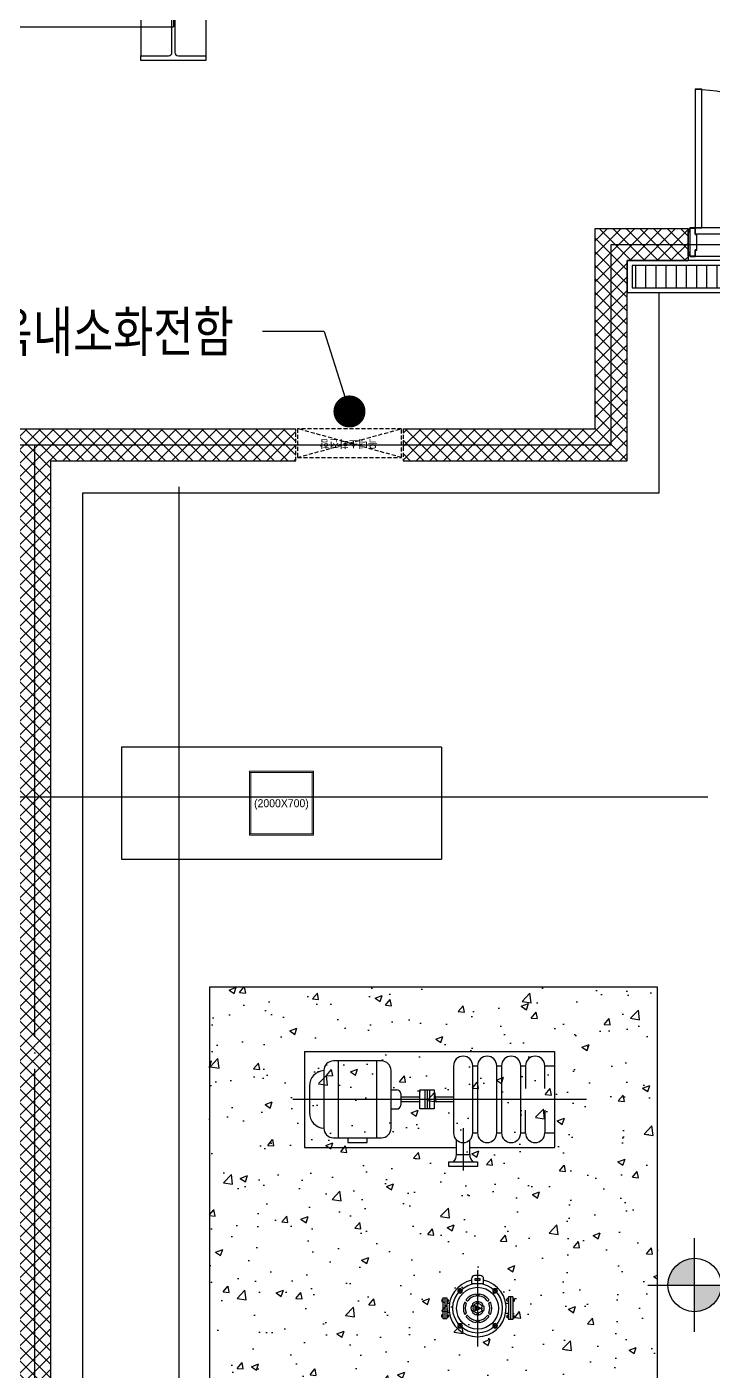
# Model space of a CAD drawing. Header units: millimetres. Extents: x 0 to 1390178, y 0 to 110113.
# Drawn here: x 28474 to 32760, y 21230 to 29627 of the extents above; entities that cross this region are included whole.
import ezdxf
from ezdxf.enums import TextEntityAlignment as Align
from ezdxf.xclip import XClip

# ---------------------------------------------------------------- set-up
doc = ezdxf.new("R2010")
doc.units = ezdxf.units.MM
doc.header["$LTSCALE"] = 100
doc.header["$XCLIPFRAME"] = 0
doc.linetypes.add('X - 평면도$0$CEN', pattern=[62, 60, -1, 0, -1])
doc.linetypes.add('X - 평면도$0$HIDDEN', pattern=[0.375, 0.25, -0.125])
for name, color, linetype in [('AA-MKXS', 7, 'Continuous'), ('AA-XXXX-SYMB', 7, 'Continuous'), ('AA-XXXX-TEXT', 3, 'Continuous'), ('SYM', 7, 'Continuous'), ('X - 평면도$0$! □-COL', 2, 'Continuous'), ('X - 평면도$0$A-HAT', 253, 'Continuous'), ('X - 평면도$0$AA-WAXM-BROK', 3, 'Continuous'), ('X - 평면도$0$AA-WAXM-CONC', 2, 'Continuous'), ('X - 평면도$0$AA-XXXX-CNTL', 1, 'X - 평면도$0$CEN'), ('X - 평면도$0$AA-XXXX-PATT', 8, 'Continuous'), ('X - 평면도$0$CEN', 1, 'X - 평면도$0$CEN'), ('X - 평면도$0$M-PAD', 8, 'Continuous'), ('X - 평면도$0$SO-HBBOX', 7, 'X - 평면도$0$HIDDEN'), ('X - 평면도$0$트랜치', 8, 'Continuous')]:
    doc.layers.add(name, color=color, linetype=linetype)
doc.layers.add('X - 평면도$0$A-door', color=4, linetype='Continuous', lineweight=25)
for name, color, linetype, plot in [('X - 평면도$0$A-GUIDE TEXT', 67, 'Continuous', False), ('X - 평면도$0$AA-XXXX-H', 195, 'Continuous', False), ('X - 평면도$0$DEFPOINT', 163, 'Continuous', False), ('X - 평면도$0$설비장비', 6, 'Continuous', False)]:
    doc.layers.add(name, color=color, linetype=linetype, plot=plot)
doc.styles.add('HAUD01', font='Dotum.ttf')
doc.styles.add('X - 평면도$0$HAUD01', font='Dotum.ttf')
doc.styles.add('X - 평면도$0$STANDARD', font='Dotum.ttf')

# ---------------------------------------------------------------- blocks, each defined once
blk = doc.blocks.new('C1E7A367F')
at = {"layer": 'AA-XXXX-SYMB'}
h = blk.add_hatch(color=256, dxfattribs=at)
h.paths.add_polyline_path([(-800, 0), (0, 0), (0, 800, 0.414214)])
h.paths.add_polyline_path([(0, 0), (0, -800, 0.414214), (800, 0)])
for p, q in [((0, -1400), (0, 1400)), ((-1400, 0), (7614, 0))]:
    blk.add_line(p, q, dxfattribs=at)
blk.add_circle((0, 0), 800, dxfattribs=at)
blk = doc.blocks.new('X - 평면도$0$A$C2B30775D')
at = {"layer": 'X - 평면도$0$A-HAT'}
h = blk.add_hatch(dxfattribs=at)
h.set_pattern_fill('AR-CONC', color=253, scale=2.5)
h.set_pattern_definition([(50, (81513.93, -28393.1), (455.4617, -39.8477), [47.625, -523.875]), (355, (81513.93, -28393.1), (-88.1086, 477.642), [38.1, -419.1015]), (100.45144, (81551.9, -28396.43), (367.353, 437.7944), [40.475, -445.2256]), (46.1842, (81513.9, -28266.1), (677.6976, -105.106), [71.4375, -785.8125]), (96.6356, (81570.4, -28274.9), (593.5103, 618.5653), [60.7126, -667.839]), (351.1842, (81513.9, -28266.1), (593.5103, 618.565), [57.15, -628.6493]), (21, (81577.43, -28297.86), (379.036, -255.663), [47.625, -523.875]), (326, (81577.43, -28297.86), (154.505, 460.47), [38.1, -419.1]), (71.45144, (81609, -28319.16), (533.541, 204.807), [40.475, -445.2248]), (37.5, (81513.93, -28393.11), (7.7215, 211.3876), [0, -414.02, 0, -425.45, 0, -420.6875]), (7.5, (81513.93, -28393.1), (167.04916, 250.45144), [0, -242.57, 0, -404.495, 0, -160.3375]), (327.5, (81372.32, -28393.11), (338.9765, -14.32186), [0, -158.75, 0, -495.3, 0, -657.225]), (317.5, (81308.82, -28393.1), (370.323, 63.5662), [0, -206.375, 0, -328.93, 0, -466.725])])
h.paths.add_polyline_path([(17739.8, 4970), (20539.8, 4970), (20540, 9990), (17740, 9990)])
at = {"layer": 'X - 평면도$0$A-HAT', "color": 253}
blk.add_lwpolyline([(20539.8, 4970), (20540, 9990), (17740, 9990), (17739.8, 4970)], close=True, dxfattribs=at)
blk = doc.blocks.new('X - 평면도$0$A$C32273470')
at = {"layer": 'X - 평면도$0$트랜치'}
h = blk.add_hatch(dxfattribs=at)
h.set_pattern_fill('ANSI31', color=252, scale=20, angle=45)
h.set_pattern_definition([(90, (-63671.98, -42723.11), (-63.5, 0), [])])
h.paths.add_polyline_path([(2470, 30), (2470, 170), (30, 170), (30, 30)])
blk.add_lwpolyline([(2500, 200), (0, 200), (0, 0), (2500, 0)], close=True, dxfattribs=at)
at = {"layer": 'X - 평면도$0$트랜치', "color": 252}
blk.add_lwpolyline([(2470, 170), (30, 170), (30, 30), (2470, 30)], close=True, dxfattribs=at)
blk = doc.blocks.new('X - 평면도$0$A$C598E7E63')
at = {"layer": 'X - 평면도$0$M-PAD'}
blk.add_lwpolyline([(21989.8, 14120), (21990, 19140), (19190, 19140), (19189.8, 14120)], close=True, dxfattribs=at)
at = {"layer": 'X - 평면도$0$설비장비'}
for p, q in [((19784.8, 18740), (19784.8, 18140)), ((19784.8, 18740), (21344.8, 18740)), ((21344.8, 18740), (21344.8, 18140)), ((20264.8, 18680), (19964.8, 18680)), ((19994.8, 18680), (19994.8, 18200)), ((20234.8, 18680), (20234.8, 18200)), ((20714.8, 18650), (20714.8, 18230)), ((20834.8, 18230), (20834.8, 18650)), ((20834.8, 18650), (20864.8, 18650)), ((20864.8, 18650), (20864.8, 18230)), ((20984.8, 18230), (20984.8, 18650)), ((20984.8, 18650), (21014.8, 18650)), ((21014.8, 18650), (21014.8, 18230)), ((21134.8, 18230), (21134.8, 18650)), ((21134.8, 18650), (21164.8, 18650)), ((21164.8, 18650), (21164.8, 18507.1)), ((21284.8, 18507.1), (21284.8, 18650)), ((21284.8, 18650), (21344.8, 18650)), ((19904.8, 18620), (19904.8, 18260)), ((20324.8, 18260), (20324.8, 18620)), ((19814.8, 18524), (19814.8, 18356)), ((20324.8, 18500), (20360.8, 18500)), ((20384.8, 18476), (20384.8, 18404)), ((20504.8, 18380), (20504.8, 18500)), ((20504.8, 18500), (20594.8, 18500)), ((20534.8, 18500), (20534.8, 18380)), ((20549.8, 18500), (20549.8, 18380)), ((20564.8, 18500), (20564.8, 18380)), ((20594.8, 18500), (20594.8, 18380)), ((21544.9, 18440), (19711.7, 18440)), ((20384.8, 18455), (20504.8, 18455)), ((20504.8, 18425), (20384.8, 18425)), ((20594.8, 18455), (20714.8, 18455)), ((20714.8, 18425), (20594.8, 18425)), ((20714.8, 18455), (20714.8, 18425)), ((20324.8, 18380), (20360.8, 18380)), ((20594.8, 18380), (20504.8, 18380)), ((21164.8, 18230), (21164.8, 18372.9)), ((21284.8, 18372.9), (21284.8, 18230)), ((20774.8, 18260), (20774.8, 17995.2)), ((20834.8, 18230), (20864.8, 18230)), ((20984.8, 18230), (21014.8, 18230)), ((21134.8, 18230), (21164.8, 18230)), ((21284.8, 18230), (21344.8, 18230)), ((19784.8, 18140), (20733.4, 18140)), ((19964.8, 18200), (20264.8, 18200)), ((20054.8, 18200), (20054.8, 18170)), ((20054.8, 18170), (20174.8, 18170)), ((20174.8, 18170), (20174.8, 18200)), ((20733.4, 18095), (20733.4, 18186.5)), ((20816.1, 18095), (20816.1, 18186.5)), ((20816.1, 18140), (21344.8, 18140)), ((20733.4, 18095), (20816.1, 18095)), ((20684.8, 18050), (20864.8, 18050)), ((20684.8, 18020), (20684.8, 18050)), ((20864.8, 18020), (20684.8, 18020)), ((20864.8, 18050), (20864.8, 18020)), ((20865, 17373.2), (20865, 16897.1)), ((20740.4, 17259.7), (20769.7, 17230.4)), ((20858, 17215.2), (20857.5, 17220)), ((20872.4, 17220), (20872, 17215.2)), ((20989.5, 17259.7), (20960.2, 17230.4)), ((20641.2, 17190.2), (20641.2, 17175.6)), ((20647.9, 17190.2), (20641.2, 17190.2)), ((20647.9, 17175.6), (20641.2, 17175.6)), ((20647.9, 17199.7), (20647.9, 17070.6)), ((20647.9, 17199.7), (20673.8, 17199.7)), ((20660.8, 17199.7), (20660.8, 17070.6)), ((20673.8, 17199.7), (20673.8, 17070.6)), ((20673.8, 17190.2), (20680.5, 17190.2)), ((20673.8, 17175.5), (20680.5, 17175.5)), ((20688.8, 17164), (20673.8, 17164)), ((20680.5, 17175.5), (20680.5, 17190.2)), ((20680.5, 17187.2), (20682.8, 17187.2)), ((20683.3, 17186.4), (20680.5, 17186.4)), ((20683.3, 17179.3), (20680.5, 17179.3)), ((20680.5, 17178.5), (20682.8, 17178.5)), ((20682.8, 17178.5), (20682.8, 17187.2)), ((20683.3, 17186.4), (20682.8, 17187.2)), ((20683.3, 17179.3), (20682.8, 17178.5)), ((20683.3, 17179.3), (20683.3, 17186.4)), ((20792.1, 17169.1), (20787.8, 17171.1)), ((20795.2, 17184), (20799.1, 17181.2)), ((20835.4, 17149), (20831, 17151)), ((20834.3, 17156.6), (20838.2, 17153.9)), ((20862.1, 17167.7), (20861.7, 17172.5)), ((20868.2, 17172.5), (20867.8, 17167.7)), ((20891.7, 17153.9), (20895.6, 17156.6)), ((20898.9, 17151), (20894.6, 17149)), ((20930.8, 17181.2), (20934.7, 17184)), ((20942.1, 17171.1), (20937.8, 17169.1)), ((21040.8, 17166.9), (21057.5, 17166.9)), ((21047, 17191.6), (21047.5, 17192.5)), ((21047, 17191.6), (21050, 17191.6)), ((21047, 17183.7), (21047, 17191.6)), ((21047, 17183.7), (21047.5, 17182.8)), ((21047, 17183.7), (21050, 17183.7)), ((21047.5, 17182.8), (21047.5, 17192.5)), ((21050, 17192.5), (21047.5, 17192.5)), ((21050, 17182.8), (21047.5, 17182.8)), ((21057.5, 17195.7), (21050, 17195.7)), ((21050, 17179.6), (21050, 17195.7)), ((21057.5, 17179.6), (21050, 17179.6)), ((21057.5, 17206.2), (21057.5, 17064.1)), ((21085.9, 17206.2), (21057.5, 17206.2)), ((21071.7, 17206.2), (21071.7, 17064.1)), ((21085.9, 17206.2), (21085.9, 17064.1)), ((21085.9, 17195.7), (21093.3, 17195.7)), ((21085.9, 17179.6), (21093.3, 17179.6)), ((21093.3, 17195.7), (21093.3, 17179.6)), ((20641.2, 17080.1), (20641.2, 17094.7)), ((20647.9, 17094.7), (20641.2, 17094.7)), ((20647.9, 17080.1), (20641.2, 17080.1)), ((20647.9, 17070.6), (20673.8, 17070.6)), ((20688.8, 17106.3), (20673.8, 17106.3)), ((20673.8, 17094.8), (20680.5, 17094.8)), ((20673.8, 17080.1), (20680.5, 17080.1)), ((20680.5, 17094.8), (20680.5, 17080.1)), ((20680.5, 17091.8), (20682.8, 17091.8)), ((20683.3, 17091), (20680.5, 17091)), ((20683.3, 17083.8), (20680.5, 17083.8)), ((20680.5, 17083), (20682.8, 17083)), ((20683.3, 17091), (20682.8, 17091.8)), ((20682.8, 17091.8), (20682.8, 17083)), ((20683.3, 17083.8), (20682.8, 17083)), ((20683.3, 17091), (20683.3, 17083.8)), ((20787.8, 17099.2), (20792.1, 17101.2)), ((20799.1, 17089), (20795.2, 17086.3)), ((20831, 17119.3), (20835.4, 17121.3)), ((20838.2, 17116.4), (20834.3, 17113.7)), ((20857.5, 17050.3), (20858, 17055.1)), ((20861.7, 17097.8), (20862.1, 17102.6)), ((20867.8, 17102.6), (20868.2, 17097.8)), ((20872, 17055.1), (20872.4, 17050.3)), ((20895.6, 17113.7), (20891.7, 17116.4)), ((20894.6, 17121.3), (20898.9, 17119.3)), ((20934.7, 17086.3), (20930.8, 17089)), ((20937.8, 17101.2), (20942.1, 17099.2)), ((21040.8, 17103.4), (21057.5, 17103.4)), ((21047, 17086.6), (21047.5, 17087.5)), ((21047, 17086.6), (21050, 17086.6)), ((21047, 17086.6), (21047, 17078.7)), ((21047, 17078.7), (21050, 17078.7)), ((21047, 17078.7), (21047.5, 17077.8)), ((21050, 17087.5), (21047.5, 17087.5)), ((21047.5, 17087.5), (21047.5, 17077.8)), ((21050, 17077.8), (21047.5, 17077.8)), ((21050, 17090.7), (21050, 17074.6)), ((21057.5, 17090.7), (21050, 17090.7)), ((21057.5, 17074.6), (21050, 17074.6)), ((21085.9, 17064.1), (21057.5, 17064.1)), ((21085.9, 17090.7), (21093.3, 17090.7)), ((21085.9, 17074.6), (21093.3, 17074.6)), ((21093.3, 17074.6), (21093.3, 17090.7)), ((20740.4, 17010.6), (20769.7, 17039.9)), ((20989.5, 17010.6), (20960.2, 17039.9))]:
    blk.add_line(p, q, dxfattribs=at)
blk.add_lwpolyline([(20902.9, 17295.4), (20902.9, 17319.2, 0.414214), (20882.1, 17340), (20847.8, 17340, 0.414214), (20827, 17319.2), (20827, 17295.4, 0.414214), (20832.2, 17290.2), (20897.7, 17290.2, 0.414214)], format="xyb", close=True, dxfattribs=at)
for points in [[(20882.1, 17311), (20882.1, 17319.2), (20847.8, 17319.2), (20847.8, 17311)], [(20755.6, 17229.9), (20768.2, 17237.2), (20768.2, 17251.8), (20755.6, 17259.1), (20743, 17251.8), (20743, 17237.2)], [(20959.8, 17244.5), (20967, 17231.9), (20981.6, 17231.9), (20988.9, 17244.5), (20981.6, 17257.1), (20967, 17257.1)], [(20770.2, 17025.8), (20762.9, 17038.4), (20748.3, 17038.4), (20741, 17025.8), (20748.3, 17013.2), (20762.9, 17013.2)], [(20974.3, 17040.4), (20961.7, 17033.1), (20961.7, 17018.5), (20974.3, 17011.2), (20987, 17018.5), (20987, 17033.1)]]:
    blk.add_lwpolyline(points, close=True, dxfattribs=at)
blk.add_lwpolyline([(20896.2, 17135.1, 0, 44.9, 0), (20844.4, 17135.1, 44.9, 44.9, 0)], format="xyseb", dxfattribs=at)
for centre, radius in [((20865, 17135.1), 154.7), ((20865, 17135.1), 130.9), ((20755.6, 17244.5), 12.6), ((20974.3, 17244.5), 12.6), ((20755.6, 17025.8), 12.6), ((20974.3, 17025.8), 12.6)]:
    blk.add_circle(centre, radius, dxfattribs=at)
for centre, radius, start, end in [((19964.8, 18620), 60, 90, 180), ((20264.8, 18620), 60, 360, 90), ((20774.8, 18650), 60, 360, 180), ((20924.8, 18650), 60, 360, 180), ((21074.8, 18650), 60, 360, 180), ((21224.8, 18650), 60, 360, 180), ((19910.8, 18524), 96, 93.58332, 180), ((20360.8, 18476), 24, 360, 90), ((20360.8, 18404), 24, 270, 360), ((19910.8, 18356), 96, 180, 266.41668), ((19964.8, 18260), 60, 180, 270), ((20264.8, 18260), 60, 270, 360), ((20774.8, 18230), 60, 180, 360), ((20924.8, 18230), 60, 180, 360), ((21074.8, 18230), 60, 180, 360), ((21224.8, 18230), 60, 180, 360), ((20669.8, 18095), 63.6, 315, 360), ((20879.8, 18095), 63.6, 180, 225), ((20865, 17135.1), 178.5, 102.26622, 77.73378), ((20865, 17135.1), 88.8, 97.40068, 142.59932), ((20854, 17219.6), 3.57, 5, 97.40068), ((20854.4, 17214.9), 3.57, 277.54278, 5), ((20875.5, 17214.9), 3.57, 175, 262.45722), ((20875.9, 17219.6), 3.57, 82.59932, 175), ((20865, 17135.1), 88.8, 37.40068, 82.59932), ((20865, 17135.1), 88.8, 157.40068, 202.59932), ((20786.3, 17167.9), 3.57, 65, 157.40068), ((20865, 17135.1), 76.9, 157.54278, 202.45722), ((20790.6, 17165.9), 3.57, 337.54278, 65), ((20797.3, 17186.9), 3.57, 142.59932, 235), ((20801.2, 17184.2), 3.57, 235, 322.45722), ((20865, 17135.1), 76.9, 97.54278, 142.45722), ((20865, 17135.1), 41.2, 160.44417, 199.55583), ((20829.5, 17147.7), 3.57, 65, 160.44417), ((20836.3, 17159.6), 3.57, 139.55583, 235), ((20865, 17135.1), 41.2, 100.44417, 139.55583), ((20833.9, 17145.7), 3.57, 341.23553, 65), ((20865, 17135.1), 29.3, 161.23553, 198.76447), ((20840.3, 17156.8), 3.57, 235, 318.76447), ((20865, 17135.1), 29.3, 101.23553, 138.76447), ((20858.1, 17172.1), 3.57, 5, 100.44417), ((20858.6, 17167.4), 3.57, 281.23553, 5), ((20871.4, 17167.4), 3.57, 175, 258.76447), ((20871.8, 17172.1), 3.57, 79.55583, 175), ((20865, 17135.1), 29.3, 41.23553, 78.76447), ((20865, 17135.1), 41.2, 40.44417, 79.55583), ((20865, 17135.1), 76.9, 37.54278, 82.45722), ((20889.7, 17156.8), 3.57, 221.23553, 305), ((20896.1, 17145.7), 3.57, 115, 198.76447), ((20865, 17135.1), 29.3, 341.23553, 18.76447), ((20893.6, 17159.6), 3.57, 305, 40.44417), ((20900.4, 17147.7), 3.57, 19.55583, 115), ((20865, 17135.1), 41.2, 340.44417, 19.55583), ((20928.8, 17184.2), 3.57, 217.54278, 305), ((20932.7, 17186.9), 3.57, 305, 37.40068), ((20939.3, 17165.9), 3.57, 115, 202.45722), ((20865, 17135.1), 76.9, 337.54278, 22.45722), ((20943.6, 17167.9), 3.57, 22.59932, 115), ((20865, 17135.1), 88.8, 337.40068, 22.59932), ((20786.3, 17102.4), 3.57, 202.59932, 295), ((20790.6, 17104.4), 3.57, 295, 22.45722), ((20797.3, 17083.4), 3.57, 125, 217.40068), ((20865, 17135.1), 88.8, 217.40068, 262.59932), ((20801.2, 17086.1), 3.57, 37.54278, 125), ((20865, 17135.1), 76.9, 217.54278, 262.45722), ((20829.5, 17122.6), 3.57, 199.55583, 295), ((20836.3, 17110.7), 3.57, 125, 220.44417), ((20865, 17135.1), 41.2, 220.44417, 259.55583), ((20833.9, 17124.6), 3.57, 295, 18.76447), ((20840.3, 17113.5), 3.57, 41.23553, 125), ((20865, 17135.1), 29.3, 221.23553, 258.76447), ((20854, 17050.6), 3.57, 262.59932, 355), ((20854.4, 17055.4), 3.57, 355, 82.45722), ((20858.1, 17098.2), 3.57, 259.55583, 355), ((20858.6, 17102.9), 3.57, 355, 78.76447), ((20871.4, 17102.9), 3.57, 101.23553, 185), ((20871.8, 17098.2), 3.57, 185, 280.44417), ((20865, 17135.1), 29.3, 281.23553, 318.76447), ((20875.5, 17055.4), 3.57, 97.54278, 185), ((20865, 17135.1), 41.2, 280.44417, 319.55583), ((20875.9, 17050.6), 3.57, 185, 277.40068), ((20865, 17135.1), 76.9, 277.54278, 322.45722), ((20865, 17135.1), 88.8, 277.40068, 322.59932), ((20889.7, 17113.5), 3.57, 55, 138.76447), ((20896.1, 17124.6), 3.57, 161.23553, 245), ((20893.6, 17110.7), 3.57, 319.55583, 55), ((20900.4, 17122.6), 3.57, 245, 340.44417), ((20928.8, 17086.1), 3.57, 55, 142.45722), ((20932.7, 17083.4), 3.57, 322.59932, 55), ((20939.3, 17104.4), 3.57, 157.54278, 245), ((20943.6, 17102.4), 3.57, 245, 337.40068)]:
    blk.add_arc(centre, radius, start, end, dxfattribs=at)
blk = doc.blocks.new('X - 평면도$0$B5F_COL')
at = {"layer": 'X - 평면도$0$AA-WAXM-CONC'}
for p, q in [((-69238, 39883.1), (-71238, 39883.1)), ((-71238, 39883.1), (-71238, 39183.1)), ((-69238, 39883.1), (-69238, 39183.1)), ((-71238, 39183.1), (-69238, 39183.1))]:
    blk.add_line(p, q, dxfattribs=at)
at = {"layer": 'X - 평면도$0$DEFPOINT', "style": 'X - 평면도$0$STANDARD'}
blk.add_text('(2000X700)', height=50, dxfattribs=at).set_placement((-70238.1, 39533.1), align=Align.MIDDLE_CENTER)
blk = doc.blocks.new('X - 평면도$0$A$C5db30ff4')
at = {"layer": 'X - 평면도$0$AA-WAXM-CONC'}
for p in [(-27552.2, 11780.9), (-34027.2, 11180.9)]:
    blk.add_line(p, (-27552.2, 11180.9), dxfattribs=at)
blk = doc.blocks.new('X - 평면도$0$ㅁ-400X400X9X9')
at = {"layer": 'X - 평면도$0$! □-COL', "lineweight": 9, "flags": 128}
for points in [[(143814.5, 359874.7), (144214.5, 359874.7), (144214.5, 359883.7), (143814.5, 359883.7)], [(143814.5, 359492.7), (143823.5, 359492.7), (143823.5, 359874.7), (143814.5, 359874.7)], [(144214.5, 359492.7), (144205.5, 359492.7), (144205.5, 359874.7), (144214.5, 359874.7)], [(143814.5, 359492.7), (144214.5, 359492.7), (144214.5, 359483.7), (143814.5, 359483.7)]]:
    blk.add_lwpolyline(points, close=True, dxfattribs=at)
blk = doc.blocks.new('X - 평면도$0$A$Cb11c32c7')
at = {"layer": 'X - 평면도$0$AA-XXXX-H'}
blk.add_lwpolyline([(-9, 153.7, 0.414214), (-31, 175.7), (-202.5, 175.7), (-202.5, 204.7), (202.5, 204.7), (202.5, 175.7), (31, 175.7, 0.414214), (9, 153.7), (9, -159.3, 0.414214), (31, -181.3), (202.5, -181.3), (202.5, -209.3), (-202.5, -209.3), (-202.5, -181.3), (-31, -181.3, 0.414214), (-9, -159.3)], format="xyb", close=True, dxfattribs=at)
at = {"layer": 'X - 평면도$0$DEFPOINT', "color": 195}
for p, q in [((-202.5, 175.7), (-202.5, -181.3)), ((202.5, 175.7), (202.5, -181.3))]:
    blk.add_line(p, q, dxfattribs=at)
blk = doc.blocks.new('X - 평면도$0$A$C3919c76b')
blk.add_blockref('X - 평면도$0$A$Cb11c32c7', (-70913, 44383.1))
blk = doc.blocks.new('X - 평면도$0$A$C69CA1AF6')
for name, p in [('X - 평면도$0$A$C3919c76b', (43360.8, -33202.2)), ('X - 평면도$0$ㅁ-400X400X9X9', (-170891.7, -353352.8))]:
    blk.add_blockref(name, p)
blk = doc.blocks.new('X - 평면도$0$철재양여닫이문(S)1')
at = {"layer": 'X - 평면도$0$A-door', "color": 9}
for p, q in [((35, 0), (1765, 0)), ((45, -40), (1755, -40)), ((35, -180), (1765, -180))]:
    blk.add_line(p, q, dxfattribs=at)
at = {"layer": 'X - 평면도$0$A-door'}
for points in [[(75, 865), (35, 865), (35, 0), (75, 0)], [(1725, 865), (1765, 865), (1765, 0), (1725, 0)], [(1.6, -30), (1.6, -1.6), (33.4, -1.6), (33.4, -41.6), (43.4, -41.6), (43.4, -138.4), (33.4, -138.4), (33.4, -178.4), (1.6, -178.4), (1.6, -150), (0, -150), (0, -180), (35, -180), (35, -140), (45, -140), (45, -40), (35, -40), (35, 0), (0, 0), (0, -30)], [(1798.4, -30), (1798.4, -1.6), (1766.6, -1.6), (1766.6, -41.6), (1756.6, -41.6), (1756.6, -138.4), (1766.6, -138.4), (1766.6, -178.4), (1798.4, -178.4), (1798.4, -150), (1800, -150), (1800, -180), (1765, -180), (1765, -140), (1755, -140), (1755, -40), (1765, -40), (1765, 0), (1800, 0), (1800, -30)]]:
    blk.add_lwpolyline(points, close=True, dxfattribs=at)
at = {"layer": 'X - 평면도$0$A-door', "color": 8}
for points in [[(33.4, -1.6), (1.6, -1.6), (1.6, -178.4), (33.4, -178.4), (33.4, -176.8), (3.2, -176.8), (3.2, -3.2), (33.4, -3.2)], [(1766.6, -1.6), (1798.4, -1.6), (1798.4, -178.4), (1766.6, -178.4), (1766.6, -176.8), (1796.8, -176.8), (1796.8, -3.2), (1766.6, -3.2)]]:
    blk.add_lwpolyline(points, close=True, dxfattribs=at)
at = {"layer": 'X - 평면도$0$A-door', "color": 1}
for centre, start, end in [((35, 0), 0, 90), ((1765, 0), 90, 180)]:
    blk.add_arc(centre, 865, start, end, dxfattribs=at)
at = {"layer": 'X - 평면도$0$A-GUIDE TEXT'}
for p, q in [((-10, -175), (-10, -5)), ((1810, -175), (1810, -5))]:
    blk.add_line(p, q, dxfattribs=at)
at = {"layer": 'X - 평면도$0$DEFPOINT', "style": 'X - 평면도$0$HAUD01'}
blk.add_text('1800', height=50, dxfattribs=at).set_placement((897.8, -180), align=Align.BOTTOM_CENTER)
blk = doc.blocks.new('X - 평면도$0$A$C9e23f086')
at = {"layer": 'X - 평면도$0$SO-HBBOX', "linetype": 'X - 평면도$0$HIDDEN'}
for p, q in [((-325, 90), (325, -90)), ((325, 90), (-325, -90))]:
    blk.add_line(p, q, dxfattribs=at)
blk.add_lwpolyline([(325, 90), (-325, 90), (-325, -90), (325, -90)], close=True, dxfattribs=at)
at = {"layer": 'X - 평면도$0$DEFPOINT', "style": 'X - 평면도$0$HAUD01'}
blk.add_text('옥내소화전함', height=48, dxfattribs=at).set_placement((5.2, 4.6), align=Align.MIDDLE_CENTER)
blk = doc.blocks.new('X - 평면도', base_point=(-475.4, -286.7))
at = {"layer": 'X - 평면도$0$AA-XXXX-PATT'}
h = blk.add_hatch(dxfattribs=at)
h.set_pattern_fill('_USER', color=256, scale=60, angle=45, double=1, pattern_type=0)
h.set_pattern_definition([(45, (0, 0), (-42.426407, 42.426407), []), (135, (0, 0), (-42.426407, -42.426407), [])])
h.paths.add_polyline_path([(60122, 43123.1), (60122, 42923.1), (63472, 42923.1), (63472, 43123.1)])
h.paths.add_polyline_path([(64002, 42923.1), (64002, 43123.1), (63672, 43123.1), (63672, 42923.1)])
h.paths.add_polyline_path([(69022, 42923.1), (69022, 43123.1), (65822, 43123.1), (65822, 42923.1)])
h.paths.add_polyline_path([(56522, 41873.1), (56522, 41673.1), (57922, 41673.1), (57922, 42923.1), (58302, 42923.1), (58302, 43123.1), (57722, 43123.1), (57722, 41873.1)])
h.paths.add_polyline_path([(55852, 41673.1), (55852, 41873.1), (53832, 41873.1), (53832, 41673.1), (54122, 41673.1), (54122, 31773.1), (54762, 31773.1), (54762, 31973.1), (54322, 31973.1), (54322, 41673.1)])
at = {"layer": 'X - 평면도$0$AA-WAXM-BROK'}
for p, q in [((57722, 43123.1), (58302, 43123.1)), ((57722, 41873.1), (57722, 43123.1)), ((58302, 43123.1), (58302, 42923.1)), ((57922, 42923.1), (58302, 42923.1)), ((57922, 41673.1), (57922, 42923.1)), ((53832, 41873.1), (55852, 41873.1)), ((56522, 41873.1), (57722, 41873.1)), ((54322, 41673.1), (55852, 41673.1)), ((54322, 31973.1), (54322, 41673.1)), ((56522, 41673.1), (57922, 41673.1))]:
    blk.add_line(p, q, dxfattribs=at)
at = {"layer": 'X - 평면도$0$AA-WAXM-BROK', "linetype": 'X - 평면도$0$HIDDEN'}
for p, q in [((55852, 41673.1), (55852, 41873.1)), ((56522, 41873.1), (56522, 41673.1))]:
    blk.add_line(p, q, dxfattribs=at)
at = {"layer": 'X - 평면도$0$AA-XXXX-CNTL'}
for p, q in [((57822, 43023.1), (77422, 43023.1)), ((55122, 41509.5), (55122, 19243.1)), ((27286.2, 39573.1), (88213.6, 39573.1)), ((27286.2, -19826.9), (88213.6, -19826.9))]:
    blk.add_line(p, q, dxfattribs=at)
at = {"layer": 'X - 평면도$0$CEN'}
for p, q in [((57822, 41773.1), (57822, 43023.1)), ((45872, 41773.1), (57822, 41773.1)), ((54222, 31873.1), (54222, 41773.1))]:
    blk.add_line(p, q, dxfattribs=at)
at = {"layer": 'X - 평면도$0$트랜치'}
blk.add_lwpolyline([(61788.6, 41060.1), (61960.9, 40039.2), (63272, 40039.2), (63272, 33498.3), (56063.7, 32273.1), (54522, 32273.1), (54522, 41473.1), (58122, 41473.1), (58122, 42723.1), (63272, 42723.1), (63272, 41310.5), (61788.6, 41060.1)], dxfattribs=at)
for name, p in [('X - 평면도$0$A$C5db30ff4', (82639.2, 33202.2)), ('X - 평면도$0$B5F_COL', (126000, 0)), ('X - 평면도$0$A$C69CA1AF6', (82639.2, 33202.2)), ('X - 평면도$0$A$C2B30775D', (37572, 28393.1)), ('X - 평면도$0$A$C598E7E63', (36122, 19243.1))]:
    blk.add_blockref(name, p)
at = {"rotation": 180}
blk.add_blockref('X - 평면도$0$A$C9e23f086', (56187, 41783.1), dxfattribs=at)
at = {"layer": 'X - 평면도$0$A-door', "xscale": -1}
blk.add_blockref('X - 평면도$0$철재양여닫이문(S)1', (60112, 43128.1), dxfattribs=at)
at = {"layer": 'X - 평면도$0$트랜치'}
blk.add_blockref('X - 평면도$0$A$C32273470', (57922, 42723.1), dxfattribs=at)

msp = doc.modelspace()

# ---------------------------------------------------------------- block references
ref = msp.add_blockref('X - 평면도', (-26173.8, -15042.6))
XClip(ref).set_block_clipping_path([(33824.3412808923, 19243.1096737636), (88213.6007375629, 68689.6188814965)])

# ---------------------------------------------------------------- next in the draw order: linework, layer by layer
at = {"layer": 'SYM'}
for q in [(29945.4, 27723.5), (30488.6, 27224.6)]:
    msp.add_line((30330.7, 27723.5), q, dxfattribs=at)
at = {"layer": 'SYM', "const_width": 99.9}
msp.add_lwpolyline([(30538.6, 27224.6, -1), (30438.5, 27224.6, -1)], format="xyb", close=True, dxfattribs=at)

# ---------------------------------------------------------------- next in the draw order: block references
ref = msp.add_blockref('X - 평면도', (-9161.4, 44357.4))
XClip(ref).set_block_clipping_path([(62960.0628521051, -40278.9423275622), (79064.4586540633, 9289.6188814864)])
at = {"layer": 'AA-MKXS', "xscale": 0.2083333330228925, "yscale": 0.2083333330228925, "zscale": 0.2083333330228925}
msp.add_blockref('C1E7A367F', (32644.4, 21767.5), dxfattribs=at)

# ---------------------------------------------------------------- next in the draw order: texts
at = {"layer": 'AA-XXXX-TEXT', "style": 'HAUD01', "width": 0.8}
msp.add_text('옥내소화전함', height=250, dxfattribs=at).set_placement((28259.6, 27723.5), align=Align.MIDDLE_LEFT)

doc.saveas('drawing.dxf')
